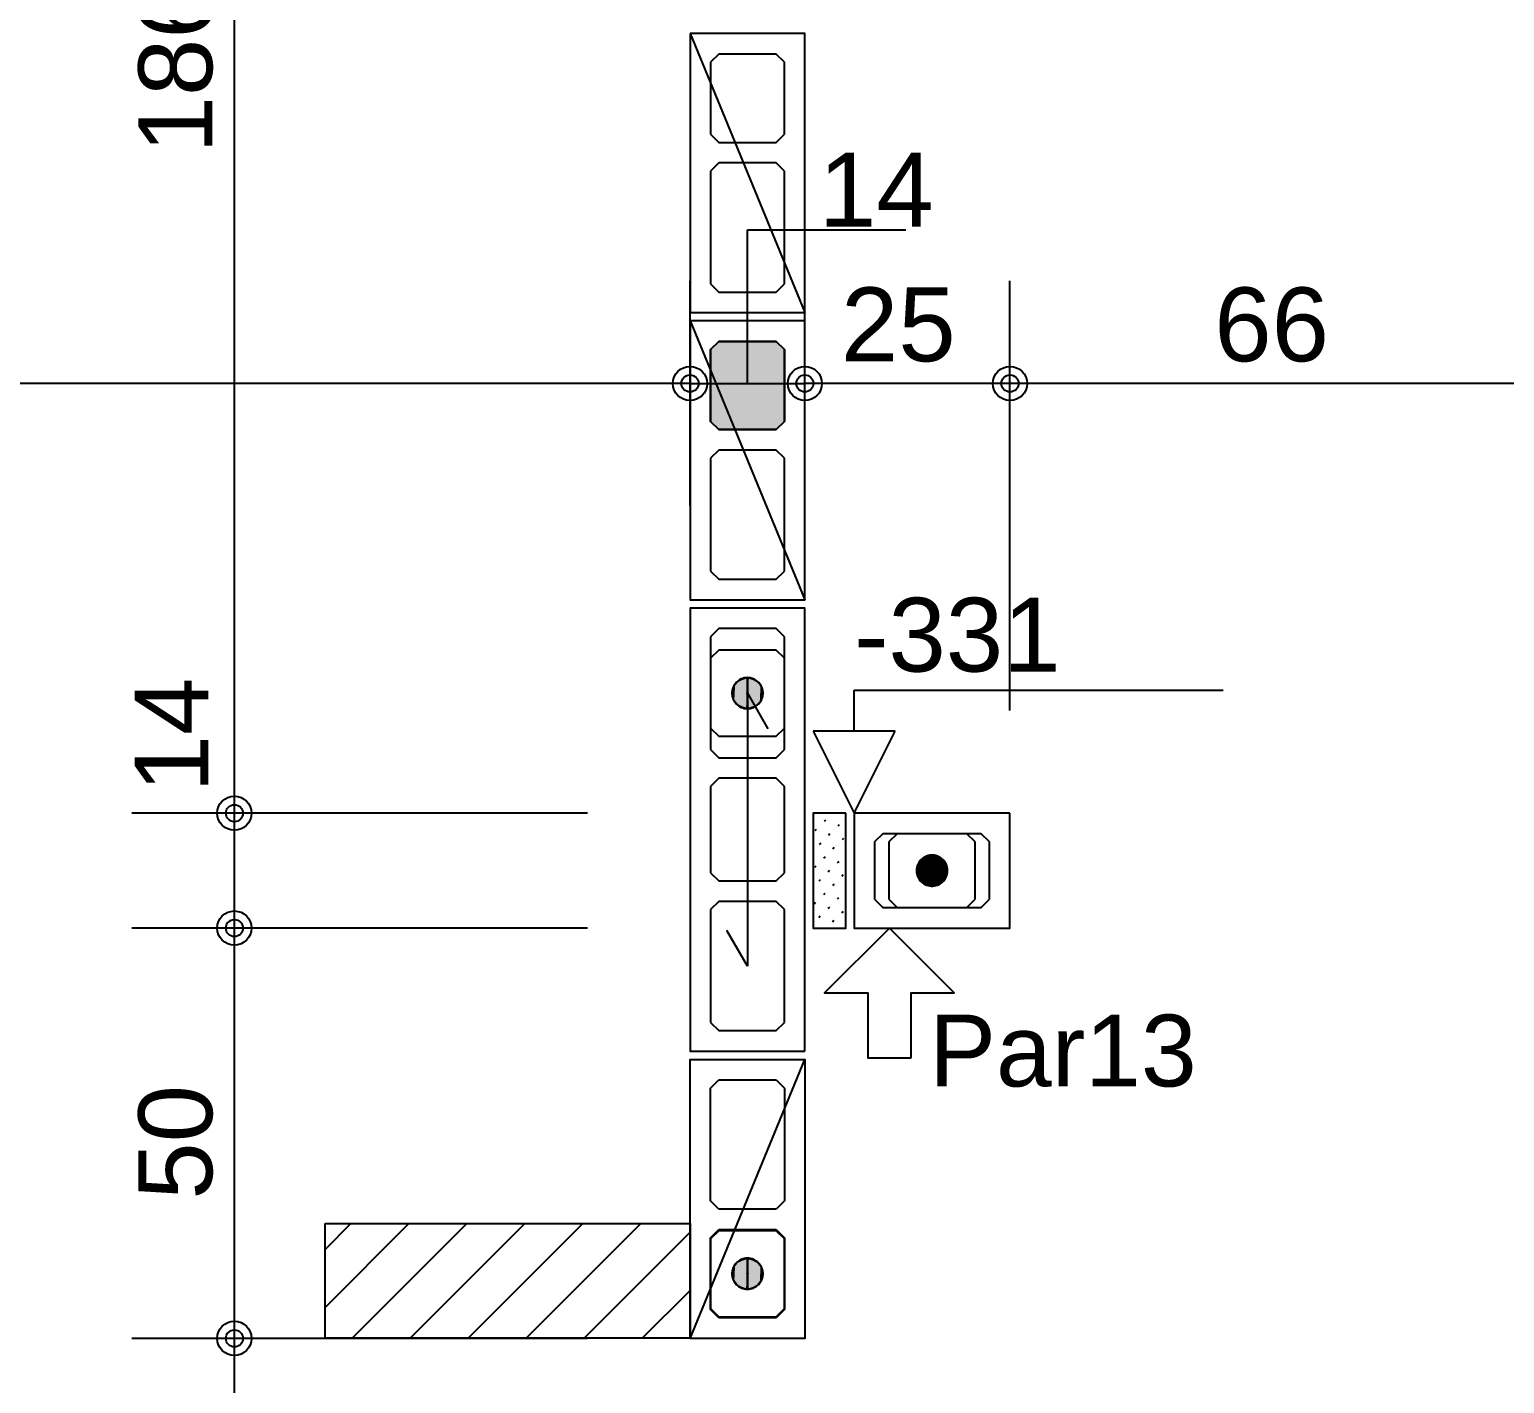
# Model space of a CAD drawing. Extents: x 0 to 119, y 0 to 84.
# Drawn here: x 22.528 to 26.123, y 44.73 to 48.03 of the extents above; entities that cross this region are included whole.
import ezdxf

# ---------------------------------------------------------------- set-up
doc = ezdxf.new("R2010")
doc.units = 0
doc.header["$MEASUREMENT"] = 0
doc.linetypes.add('ESTILO_TQS_0003', pattern=[1.5, 0.5, -0.4, 0.1, -0.5])
doc.linetypes.add('ESTILO_TQS_0005', pattern=[0.4, 0.3, -0.1])
for name, color, linetype in [('20', 1, 'CONTINUOUS'), ('27', 250, 'CONTINUOUS'), ('29', 9, 'CONTINUOUS'), ('3', 7, 'CONTINUOUS'), ('35', 255, 'CONTINUOUS'), ('9', 8, 'CONTINUOUS')]:
    doc.layers.add(name, color=color, linetype=linetype)
doc.styles.add('TQS_ARIAL', font='arial.ttf')

msp = doc.modelspace()

# ---------------------------------------------------------------- linework, layer by layer
at = {"layer": '20', "color": 1, "linetype": 'Continuous'}
for p, q in [((24.5378, 46.320049), (24.5378, 46.420049)), ((24.5378, 46.420049), (25.4378, 46.420049)), ((24.6378, 46.320049), (24.4378, 46.320049)), ((24.4378, 46.320049), (24.5378, 46.120049)), ((24.5378, 46.120049), (24.6378, 46.320049))]:
    msp.add_line(p, q, dxfattribs=at)
at = {"layer": '27', "color": 250, "linetype": 'ESTILO_TQS_0005'}
for points in [[(24.2078, 47.970001), (24.1878, 47.950001), (24.1878, 47.775001), (24.2078, 47.755001), (24.3478, 47.755001), (24.3678, 47.775001), (24.3678, 47.950001), (24.3478, 47.970001), (24.2078, 47.970001)], [(24.2078, 47.705001), (24.1878, 47.685001), (24.1878, 47.410001), (24.2078, 47.390001), (24.3478, 47.390001), (24.3678, 47.410001), (24.3678, 47.685001), (24.3478, 47.705001), (24.2078, 47.705001)], [(24.2078, 47.270001), (24.1878, 47.250001), (24.1878, 47.075001), (24.2078, 47.055001), (24.3478, 47.055001), (24.3678, 47.075001), (24.3678, 47.250001), (24.3478, 47.270001), (24.2078, 47.270001)], [(24.2078, 47.005001), (24.1878, 46.985001), (24.1878, 46.710001), (24.2078, 46.690001), (24.3478, 46.690001), (24.3678, 46.710001), (24.3678, 46.985001), (24.3478, 47.005001), (24.2078, 47.005001)], [(24.3478, 46.255001), (24.3678, 46.275001), (24.3678, 46.550001), (24.3478, 46.570001), (24.2078, 46.570001), (24.1878, 46.550001), (24.1878, 46.275001), (24.2078, 46.255001), (24.3478, 46.255001)], [(24.3478, 45.955001), (24.3678, 45.975001), (24.3678, 46.185001), (24.3478, 46.205001), (24.2078, 46.205001), (24.1878, 46.185001), (24.1878, 45.975001), (24.2078, 45.955001), (24.3478, 45.955001)], [(24.8678, 46.050049), (24.8478, 46.070049), (24.6078, 46.070049), (24.5878, 46.050049), (24.5878, 45.910049), (24.6078, 45.890049), (24.8478, 45.890049), (24.8678, 45.910049), (24.8678, 46.050049)], [(24.3478, 45.590001), (24.3678, 45.610001), (24.3678, 45.885001), (24.3478, 45.905001), (24.2078, 45.905001), (24.1878, 45.885001), (24.1878, 45.610001), (24.2078, 45.590001), (24.3478, 45.590001)], [(24.2078, 45.155), (24.1878, 45.175), (24.1878, 45.45), (24.2078, 45.47), (24.3478, 45.47), (24.3678, 45.45), (24.3678, 45.175), (24.3478, 45.155), (24.2078, 45.155)], [(24.2078, 44.89), (24.1878, 44.91), (24.1878, 45.085), (24.2078, 45.105), (24.3478, 45.105), (24.3678, 45.085), (24.3678, 44.91), (24.3478, 44.89), (24.2078, 44.89)]]:
    msp.add_lwpolyline(points, dxfattribs=at)
at = {"layer": '29', "color": 9, "linetype": 'Continuous'}
for p, q in [((23.248194, 44.915512), (23.452323, 45.11982)), ((23.248194, 45.056996), (23.310901, 45.119758)), ((23.314227, 44.84012), (23.593744, 45.119882)), ((23.455587, 44.84012), (23.735165, 45.119944)), ((23.596946, 44.84012), (23.876587, 45.120005)), ((23.738305, 44.84012), (24.018008, 45.120067)), ((23.879665, 44.84012), (24.1378, 45.098481)), ((24.021024, 44.84012), (24.1378, 44.956998))]:
    msp.add_line(p, q, dxfattribs=at)
msp.add_lwpolyline([(23.248194, 45.11973), (24.1378, 45.12012), (24.1378, 44.84012), (23.248194, 44.84012), (23.248194, 45.12012)], dxfattribs=at)
at = {"layer": '3', "color": 7, "linetype": 'Continuous'}
for p, q in [((24.1378, 48.020001), (24.4178, 47.340001)), ((24.1378, 47.320001), (24.4178, 46.640001)), ((24.2078, 46.517501), (24.1878, 46.497501)), ((24.1878, 46.497501), (24.1878, 46.327501)), ((24.3478, 46.517501), (24.2078, 46.517501)), ((24.3678, 46.497501), (24.3478, 46.517501)), ((24.3678, 46.327501), (24.3678, 46.497501)), ((24.2778, 46.412501), (24.2778, 45.747501)), ((24.2778, 46.412501), (24.3278, 46.325898)), ((24.1878, 46.327501), (24.2078, 46.307501)), ((24.3478, 46.307501), (24.3678, 46.327501)), ((24.2078, 46.307501), (24.3478, 46.307501)), ((24.441023, 46.120049), (24.441023, 46.120049)), ((24.468165, 46.102997), (24.46463, 46.099461)), ((24.485217, 46.120049), (24.485217, 46.120049)), ((24.513155, 46.103792), (24.513155, 46.103792)), ((24.5178, 46.108437), (24.5178, 46.108437)), ((24.445715, 46.080546), (24.442179, 46.077011)), ((24.47886, 46.069498), (24.475325, 46.065962)), ((24.501311, 46.091948), (24.497776, 46.088413)), ((24.512006, 46.058449), (24.50847, 46.054913)), ((24.5178, 46.064243), (24.5178, 46.064243)), ((24.6428, 46.070048), (24.6228, 46.050049)), ((24.8128, 46.070049), (24.6428, 46.070048)), ((24.8328, 46.050049), (24.8128, 46.070049)), ((24.45641, 46.047047), (24.452874, 46.043511)), ((24.489555, 46.035998), (24.48602, 46.032463)), ((24.495477, 46.04192), (24.495477, 46.04192)), ((24.6228, 46.050049), (24.6228, 45.910048)), ((24.8328, 45.910048), (24.8328, 46.050049)), ((24.444654, 45.991097), (24.441119, 45.987562)), ((24.467105, 46.013548), (24.463569, 46.010012)), ((24.50025, 46.002499), (24.496715, 45.998964)), ((24.5178, 46.020049), (24.5178, 46.020049)), ((24.455349, 45.957598), (24.451814, 45.954062)), ((24.4778, 45.980049), (24.474264, 45.976513)), ((24.511299, 45.969354), (24.507763, 45.965818)), ((24.5178, 45.975854), (24.5178, 45.975854)), ((24.460122, 45.918177), (24.460122, 45.918177)), ((24.466398, 45.924452), (24.462862, 45.920917)), ((24.488848, 45.946903), (24.485313, 45.943367)), ((24.499897, 45.913757), (24.496361, 45.910222)), ((24.5178, 45.93166), (24.5178, 45.93166)), ((24.443947, 45.902002), (24.440411, 45.898466)), ((24.477446, 45.891307), (24.473911, 45.887771)), ((24.510945, 45.880612), (24.50741, 45.877076)), ((24.5178, 45.887466), (24.5178, 45.887466)), ((24.6228, 45.910048), (24.6428, 45.890048)), ((24.6428, 45.890048), (24.8128, 45.890049)), ((24.8128, 45.890049), (24.8328, 45.910048)), ((24.442444, 45.856305), (24.442444, 45.856305)), ((24.454996, 45.868856), (24.45146, 45.86532)), ((24.488495, 45.858161), (24.484959, 45.854625)), ((24.5178, 45.843272), (24.5178, 45.843272)), ((24.2778, 45.747501), (24.2278, 45.834103)), ((24.1378, 44.84), (24.4178, 45.52)), ((24.2078, 45.1025), (24.1878, 45.0825)), ((24.3478, 45.1025), (24.2078, 45.1025)), ((24.3678, 45.0825), (24.3478, 45.1025)), ((24.1878, 45.0825), (24.1878, 44.9125)), ((24.3678, 44.9125), (24.3678, 45.0825)), ((24.1878, 44.9125), (24.2078, 44.8925)), ((24.3478, 44.8925), (24.3678, 44.9125)), ((24.2078, 44.8925), (24.3478, 44.8925))]:
    msp.add_line(p, q, dxfattribs=at)
for points in [[(24.1378, 48.020001), (24.1378, 47.340001), (24.4178, 47.340001), (24.4178, 48.020001), (24.1378, 48.020001)], [(24.1378, 47.320001), (24.1378, 46.640001), (24.4178, 46.640001), (24.4178, 47.320001), (24.1378, 47.320001)], [(24.4178, 45.540001), (24.4178, 46.620001), (24.1378, 46.620001), (24.1378, 45.540001), (24.4178, 45.540001)], [(24.2778, 46.413101), (24.27786, 46.413098), (24.277921, 46.413088), (24.277979, 46.413073), (24.278036, 46.413052), (24.278091, 46.413025), (24.278142, 46.412993), (24.278191, 46.412956), (24.278235, 46.412914), (24.278274, 46.412868), (24.278309, 46.412818), (24.278338, 46.412765), (24.278362, 46.412709), (24.278381, 46.412651), (24.278393, 46.412592), (24.278399, 46.412531), (24.278399, 46.41247), (24.278393, 46.41241), (24.278381, 46.41235), (24.278362, 46.412292), (24.278338, 46.412236), (24.278309, 46.412183), (24.278274, 46.412133), (24.278235, 46.412087), (24.278191, 46.412045), (24.278142, 46.412008), (24.278091, 46.411976), (24.278036, 46.411949), (24.277979, 46.411928), (24.277921, 46.411913), (24.27786, 46.411904), (24.2778, 46.411901), (24.2778, 46.450301), (24.273976, 46.450107), (24.270191, 46.449527), (24.266484, 46.448567), (24.262893, 46.447237), (24.259455, 46.445551), (24.256206, 46.443526), (24.253178, 46.441182), (24.250403, 46.438544), (24.247908, 46.435638), (24.245721, 46.432495), (24.243863, 46.429148), (24.242353, 46.425629), (24.241206, 46.421975), (24.240436, 46.418225), (24.240048, 46.414415), (24.240048, 46.410586), (24.240436, 46.406777), (24.241206, 46.403026), (24.242353, 46.399373), (24.243863, 46.395854), (24.245721, 46.392506), (24.247908, 46.389363), (24.250403, 46.386458), (24.253178, 46.38382), (24.256206, 46.381476), (24.259455, 46.37945), (24.262893, 46.377764), (24.266484, 46.376434), (24.270191, 46.375474), (24.273976, 46.374895), (24.2778, 46.374701), (24.2778, 46.413101)], [(24.2778, 46.411901), (24.277739, 46.411904), (24.277679, 46.411913), (24.27762, 46.411928), (24.277563, 46.411949), (24.277509, 46.411976), (24.277457, 46.412008), (24.277409, 46.412045), (24.277365, 46.412087), (24.277325, 46.412133), (24.277291, 46.412183), (24.277261, 46.412236), (24.277237, 46.412292), (24.277219, 46.41235), (24.277207, 46.41241), (24.277201, 46.41247), (24.277201, 46.412531), (24.277207, 46.412592), (24.277219, 46.412651), (24.277237, 46.412709), (24.277261, 46.412765), (24.277291, 46.412818), (24.277325, 46.412868), (24.277365, 46.412914), (24.277409, 46.412956), (24.277457, 46.412993), (24.277509, 46.413025), (24.277563, 46.413052), (24.27762, 46.413073), (24.277679, 46.413088), (24.277739, 46.413098), (24.2778, 46.413101), (24.2778, 46.374701), (24.281624, 46.374895), (24.285409, 46.375474), (24.289116, 46.376434), (24.292706, 46.377764), (24.296144, 46.37945), (24.299394, 46.381476), (24.302422, 46.38382), (24.305197, 46.386458), (24.307691, 46.389363), (24.309878, 46.392506), (24.311737, 46.395854), (24.313247, 46.399373), (24.314393, 46.403026), (24.315164, 46.406777), (24.315551, 46.410586), (24.315551, 46.414415), (24.315164, 46.418225), (24.314393, 46.421975), (24.313247, 46.425629), (24.311737, 46.429148), (24.309878, 46.432496), (24.307691, 46.435638), (24.305197, 46.438544), (24.302422, 46.441182), (24.299394, 46.443526), (24.296144, 46.445551), (24.292706, 46.447237), (24.289116, 46.448567), (24.285409, 46.449527), (24.281624, 46.450107), (24.2778, 46.450301), (24.2778, 46.411901)], [(24.5178, 46.120049), (24.4378, 46.120049), (24.4378, 45.840049), (24.5178, 45.840049), (24.5178, 46.120049)], [(24.9178, 46.120049), (24.5378, 46.120049), (24.5378, 45.840049), (24.9178, 45.840049), (24.9178, 46.120049)], [(24.7284, 45.980049), (24.728397, 45.979988), (24.728387, 45.979928), (24.728372, 45.979869), (24.728351, 45.979812), (24.728324, 45.979757), (24.728292, 45.979706), (24.728255, 45.979658), (24.728213, 45.979614), (24.728167, 45.979574), (24.728117, 45.979539), (24.728064, 45.97951), (24.728008, 45.979486), (24.72795, 45.979468), (24.727891, 45.979455), (24.72783, 45.979449), (24.727769, 45.979449), (24.727709, 45.979455), (24.727649, 45.979468), (24.727591, 45.979486), (24.727535, 45.97951), (24.727482, 45.979539), (24.727432, 45.979574), (24.727386, 45.979614), (24.727344, 45.979658), (24.727307, 45.979706), (24.727275, 45.979757), (24.727248, 45.979812), (24.727227, 45.979869), (24.727212, 45.979928), (24.727203, 45.979988), (24.7272, 45.980049), (24.7656, 45.980049), (24.765406, 45.983873), (24.764826, 45.987658), (24.763866, 45.991364), (24.762536, 45.994955), (24.76085, 45.998393), (24.758825, 46.001642), (24.756481, 46.00467), (24.753843, 46.007446), (24.750937, 46.00994), (24.747795, 46.012127), (24.744447, 46.013986), (24.740928, 46.015496), (24.737274, 46.016642), (24.733524, 46.017413), (24.729714, 46.0178), (24.725885, 46.0178), (24.722076, 46.017413), (24.718325, 46.016642), (24.714672, 46.015496), (24.711153, 46.013986), (24.707805, 46.012127), (24.704662, 46.00994), (24.701757, 46.007446), (24.699119, 46.00467), (24.696775, 46.001642), (24.694749, 45.998393), (24.693063, 45.994955), (24.691733, 45.991364), (24.690773, 45.987658), (24.690194, 45.983873), (24.69, 45.980048), (24.7284, 45.980049)], [(24.7272, 45.980049), (24.727203, 45.980109), (24.727212, 45.980169), (24.727227, 45.980228), (24.727248, 45.980285), (24.727275, 45.98034), (24.727307, 45.980391), (24.727344, 45.980439), (24.727386, 45.980483), (24.727432, 45.980523), (24.727482, 45.980558), (24.727535, 45.980587), (24.727591, 45.980611), (24.727649, 45.980629), (24.727709, 45.980642), (24.727769, 45.980648), (24.72783, 45.980648), (24.727891, 45.980642), (24.72795, 45.980629), (24.728008, 45.980611), (24.728064, 45.980587), (24.728117, 45.980558), (24.728167, 45.980523), (24.728213, 45.980483), (24.728255, 45.980439), (24.728292, 45.980391), (24.728324, 45.98034), (24.728351, 45.980285), (24.728372, 45.980228), (24.728387, 45.980169), (24.728397, 45.980109), (24.7284, 45.980049), (24.69, 45.980048), (24.690194, 45.976224), (24.690773, 45.972439), (24.691733, 45.968733), (24.693063, 45.965142), (24.694749, 45.961704), (24.696775, 45.958455), (24.699119, 45.955427), (24.701757, 45.952651), (24.704662, 45.950157), (24.707805, 45.94797), (24.711153, 45.946111), (24.714672, 45.944601), (24.718325, 45.943455), (24.722076, 45.942684), (24.725885, 45.942297), (24.729714, 45.942297), (24.733524, 45.942684), (24.737274, 45.943455), (24.740928, 45.944601), (24.744447, 45.946111), (24.747795, 45.94797), (24.750937, 45.950157), (24.753843, 45.952651), (24.756481, 45.955427), (24.758825, 45.958455), (24.76085, 45.961704), (24.762536, 45.965142), (24.763866, 45.968733), (24.764826, 45.972439), (24.765406, 45.976224), (24.7656, 45.980049), (24.7272, 45.980049)], [(24.676508, 45.524053), (24.676508, 45.682027), (24.781824, 45.682027), (24.623851, 45.840001), (24.465877, 45.682027), (24.571193, 45.682027), (24.571193, 45.524053), (24.676508, 45.524053)], [(24.1378, 44.84), (24.1378, 45.52), (24.4178, 45.52), (24.4178, 44.84), (24.1378, 44.84)], [(24.2778, 44.9981), (24.277861, 44.998097), (24.277921, 44.998088), (24.27798, 44.998072), (24.278037, 44.998051), (24.278091, 44.998025), (24.278143, 44.997992), (24.278191, 44.997955), (24.278235, 44.997913), (24.278274, 44.997867), (24.278309, 44.997817), (24.278339, 44.997764), (24.278363, 44.997708), (24.278381, 44.99765), (24.278393, 44.997591), (24.278399, 44.99753), (24.278399, 44.99747), (24.278393, 44.997409), (24.278381, 44.99735), (24.278363, 44.997292), (24.278339, 44.997236), (24.278309, 44.997183), (24.278274, 44.997133), (24.278235, 44.997087), (24.278191, 44.997045), (24.278143, 44.997008), (24.278091, 44.996975), (24.278037, 44.996949), (24.27798, 44.996928), (24.277921, 44.996912), (24.277861, 44.996903), (24.2778, 44.9969), (24.2778, 45.0353), (24.273976, 45.035106), (24.270191, 45.034526), (24.266484, 45.033566), (24.262893, 45.032237), (24.259456, 45.03055), (24.256206, 45.028525), (24.253178, 45.026181), (24.250403, 45.023543), (24.247909, 45.020638), (24.245721, 45.017495), (24.243863, 45.014147), (24.242353, 45.010628), (24.241207, 45.006975), (24.240436, 45.003224), (24.240049, 44.999415), (24.240049, 44.995585), (24.240436, 44.991776), (24.241207, 44.988025), (24.242353, 44.984372), (24.243863, 44.980853), (24.245721, 44.977505), (24.247909, 44.974362), (24.250403, 44.971457), (24.253178, 44.968819), (24.256206, 44.966475), (24.259456, 44.96445), (24.262893, 44.962763), (24.266484, 44.961434), (24.270191, 44.960474), (24.273976, 44.959894), (24.2778, 44.9597), (24.2778, 44.9981)], [(24.2778, 44.9969), (24.277739, 44.996903), (24.277679, 44.996912), (24.27762, 44.996928), (24.277563, 44.996949), (24.277509, 44.996975), (24.277457, 44.997008), (24.277409, 44.997045), (24.277365, 44.997087), (24.277326, 44.997133), (24.277291, 44.997183), (24.277261, 44.997236), (24.277237, 44.997292), (24.277219, 44.99735), (24.277207, 44.997409), (24.277201, 44.99747), (24.277201, 44.99753), (24.277207, 44.997591), (24.277219, 44.99765), (24.277237, 44.997708), (24.277261, 44.997764), (24.277291, 44.997817), (24.277326, 44.997867), (24.277365, 44.997913), (24.277409, 44.997955), (24.277457, 44.997992), (24.277509, 44.998025), (24.277563, 44.998051), (24.27762, 44.998072), (24.277679, 44.998088), (24.277739, 44.998097), (24.2778, 44.9981), (24.2778, 44.9597), (24.281624, 44.959894), (24.285409, 44.960474), (24.289116, 44.961434), (24.292707, 44.962763), (24.296144, 44.96445), (24.299394, 44.966475), (24.302422, 44.968819), (24.305197, 44.971457), (24.307691, 44.974362), (24.309879, 44.977505), (24.311737, 44.980853), (24.313247, 44.984372), (24.314393, 44.988025), (24.315164, 44.991776), (24.315551, 44.995585), (24.315551, 44.999415), (24.315164, 45.003224), (24.314393, 45.006975), (24.313247, 45.010628), (24.311737, 45.014147), (24.309879, 45.017495), (24.307691, 45.020638), (24.305197, 45.023543), (24.302422, 45.026181), (24.299394, 45.028525), (24.296144, 45.03055), (24.292707, 45.032237), (24.289116, 45.033566), (24.285409, 45.034526), (24.281624, 45.035106), (24.2778, 45.0353), (24.2778, 44.9969)]]:
    msp.add_lwpolyline(points, dxfattribs=at)
for centre in [(24.2778, 46.412501), (24.7278, 45.980049), (24.2778, 44.9975)]:
    msp.add_circle(centre, 0.0372, dxfattribs=at)
for points in [[(24.240048, 46.414415), (24.240048, 46.410586), (24.240436, 46.418225)], [(24.240048, 46.410586), (24.240436, 46.406777), (24.240436, 46.418225)], [(24.240436, 46.418225), (24.240436, 46.406777), (24.241206, 46.421975)], [(24.240436, 46.406777), (24.241206, 46.403026), (24.241206, 46.421975)], [(24.241206, 46.421975), (24.241206, 46.403026), (24.242353, 46.425629)], [(24.241206, 46.403026), (24.242353, 46.399373), (24.242353, 46.425629)], [(24.242353, 46.425629), (24.242353, 46.399373), (24.243863, 46.429148)], [(24.242353, 46.399373), (24.243863, 46.395854), (24.243863, 46.429148)], [(24.243863, 46.429148), (24.243863, 46.395854), (24.245721, 46.432495)], [(24.243863, 46.395854), (24.245721, 46.392506), (24.245721, 46.432495)], [(24.245721, 46.432495), (24.245721, 46.392506), (24.247908, 46.435638)], [(24.245721, 46.392506), (24.247908, 46.389363), (24.247908, 46.435638)], [(24.247908, 46.435638), (24.247908, 46.389363), (24.250403, 46.438544)], [(24.247908, 46.389363), (24.250403, 46.386458), (24.250403, 46.438544)], [(24.250403, 46.438544), (24.250403, 46.386458), (24.253178, 46.441182)], [(24.250403, 46.386458), (24.253178, 46.38382), (24.253178, 46.441182)], [(24.253178, 46.441182), (24.253178, 46.38382), (24.256206, 46.443526)], [(24.253178, 46.38382), (24.256206, 46.381476), (24.256206, 46.443526)], [(24.256206, 46.443526), (24.256206, 46.381476), (24.259455, 46.445551)], [(24.256206, 46.381476), (24.259455, 46.37945), (24.259455, 46.445551)], [(24.259455, 46.445551), (24.259455, 46.37945), (24.262893, 46.447237)], [(24.259455, 46.37945), (24.262893, 46.377764), (24.262893, 46.447237)], [(24.262893, 46.447237), (24.262893, 46.377764), (24.266484, 46.448567)], [(24.262893, 46.377764), (24.266484, 46.376434), (24.266484, 46.448567)], [(24.266484, 46.448567), (24.266484, 46.376434), (24.270191, 46.449527)], [(24.266484, 46.376434), (24.270191, 46.375474), (24.270191, 46.449527)], [(24.273976, 46.374895), (24.273976, 46.450107), (24.270191, 46.375474)], [(24.270191, 46.449527), (24.270191, 46.375474), (24.273976, 46.450107)], [(24.273976, 46.374895), (24.2778, 46.413101), (24.2778, 46.450301)], [(24.273976, 46.374895), (24.2778, 46.450301), (24.273976, 46.450107)], [(24.2778, 46.411901), (24.281624, 46.450107), (24.2778, 46.450301)], [(24.2778, 46.411901), (24.2778, 46.374701), (24.281624, 46.450107)], [(24.2778, 46.374701), (24.281624, 46.374895), (24.281624, 46.450107)], [(24.281624, 46.450107), (24.281624, 46.374895), (24.285409, 46.449527)], [(24.281624, 46.374895), (24.285409, 46.375474), (24.285409, 46.449527)], [(24.285409, 46.449527), (24.285409, 46.375474), (24.289116, 46.448567)], [(24.285409, 46.375474), (24.289116, 46.376434), (24.289116, 46.448567)], [(24.289116, 46.448567), (24.289116, 46.376434), (24.292706, 46.447237)], [(24.289116, 46.376434), (24.292706, 46.377764), (24.292706, 46.447237)], [(24.292706, 46.447237), (24.292706, 46.377764), (24.296144, 46.445551)], [(24.292706, 46.377764), (24.296144, 46.37945), (24.296144, 46.445551)], [(24.296144, 46.445551), (24.296144, 46.37945), (24.299394, 46.443526)], [(24.296144, 46.37945), (24.299394, 46.381476), (24.299394, 46.443526)], [(24.299394, 46.443526), (24.299394, 46.381476), (24.302422, 46.441182)], [(24.299394, 46.381476), (24.302422, 46.38382), (24.302422, 46.441182)], [(24.302422, 46.441182), (24.302422, 46.38382), (24.305197, 46.438544)], [(24.302422, 46.38382), (24.305197, 46.386458), (24.305197, 46.438544)], [(24.305197, 46.438544), (24.305197, 46.386458), (24.307691, 46.435638)], [(24.305197, 46.386458), (24.307691, 46.389363), (24.307691, 46.435638)], [(24.307691, 46.435638), (24.307691, 46.389363), (24.309878, 46.432496)], [(24.307691, 46.389363), (24.309878, 46.392506), (24.309878, 46.432496)], [(24.309878, 46.432496), (24.309878, 46.392506), (24.311737, 46.429148)], [(24.309878, 46.392506), (24.311737, 46.395854), (24.311737, 46.429148)], [(24.311737, 46.429148), (24.311737, 46.395854), (24.313247, 46.425629)], [(24.311737, 46.395854), (24.313247, 46.399373), (24.313247, 46.425629)], [(24.313247, 46.425629), (24.313247, 46.399373), (24.314393, 46.421975)], [(24.313247, 46.399373), (24.314393, 46.403026), (24.314393, 46.421975)], [(24.314393, 46.421975), (24.314393, 46.403026), (24.315164, 46.418225)], [(24.314393, 46.403026), (24.315164, 46.406777), (24.315164, 46.418225)], [(24.315164, 46.418225), (24.315164, 46.406777), (24.315551, 46.414415)], [(24.273976, 46.374895), (24.2778, 46.374701), (24.2778, 46.413101)], [(24.277365, 46.412087), (24.2778, 46.411901), (24.277325, 46.412133)], [(24.2778, 46.411901), (24.2778, 46.411901), (24.277325, 46.412133)], [(24.277325, 46.412133), (24.2778, 46.411901), (24.277325, 46.412133)], [(24.2778, 46.411901), (24.2778, 46.411901), (24.277325, 46.412133)], [(24.277325, 46.412133), (24.2778, 46.411901), (24.277325, 46.412133)], [(24.2778, 46.411901), (24.2778, 46.411901), (24.277325, 46.412133)], [(24.277409, 46.412045), (24.2778, 46.411901), (24.277365, 46.412087)], [(24.2778, 46.411901), (24.2778, 46.411901), (24.277365, 46.412087)], [(24.277365, 46.412087), (24.2778, 46.411901), (24.277365, 46.412087)], [(24.2778, 46.411901), (24.2778, 46.411901), (24.277365, 46.412087)], [(24.277457, 46.412008), (24.2778, 46.411901), (24.277409, 46.412045)], [(24.2778, 46.411901), (24.2778, 46.411901), (24.277409, 46.412045)], [(24.277509, 46.411976), (24.2778, 46.411901), (24.277457, 46.412008)], [(24.2778, 46.411901), (24.2778, 46.411901), (24.277457, 46.412008)], [(24.27762, 46.411928), (24.2778, 46.411901), (24.277509, 46.411976)], [(24.2778, 46.411901), (24.2778, 46.411901), (24.277509, 46.411976)], [(24.2778, 46.411901), (24.2778, 46.411901), (24.27762, 46.411928)], [(24.2778, 46.411901), (24.2778, 46.411901), (24.27762, 46.411928)], [(24.2778, 46.413101), (24.278274, 46.412868), (24.2778, 46.413101)], [(24.278274, 46.412868), (24.278274, 46.412868), (24.2778, 46.413101)], [(24.2778, 46.413101), (24.278274, 46.412868), (24.2778, 46.413101)], [(24.278274, 46.412868), (24.278274, 46.412868), (24.2778, 46.413101)], [(24.2778, 46.413101), (24.278274, 46.412868), (24.2778, 46.413101)], [(24.278274, 46.412868), (24.278235, 46.412914), (24.2778, 46.413101)], [(24.2778, 46.413101), (24.278235, 46.412914), (24.2778, 46.413101)], [(24.278235, 46.412914), (24.278235, 46.412914), (24.2778, 46.413101)], [(24.2778, 46.413101), (24.278235, 46.412914), (24.2778, 46.413101)], [(24.278235, 46.412914), (24.278191, 46.412956), (24.2778, 46.413101)], [(24.2778, 46.413101), (24.278191, 46.412956), (24.2778, 46.413101)], [(24.278191, 46.412956), (24.278142, 46.412993), (24.2778, 46.413101)], [(24.2778, 46.413101), (24.278142, 46.412993), (24.2778, 46.413101)], [(24.278142, 46.412993), (24.278091, 46.413025), (24.2778, 46.413101)], [(24.2778, 46.413101), (24.278091, 46.413025), (24.2778, 46.413101)], [(24.278091, 46.413025), (24.277979, 46.413073), (24.2778, 46.413101)], [(24.2778, 46.413101), (24.277979, 46.413073), (24.2778, 46.413101)], [(24.277979, 46.413073), (24.2778, 46.413101), (24.2778, 46.413101)], [(24.2778, 46.413101), (24.2778, 46.413101), (24.2778, 46.413101)], [(24.2778, 46.413101), (24.2778, 46.413101), (24.2778, 46.413101)], [(24.2778, 46.413101), (24.2778, 46.413101), (24.2778, 46.413101)], [(24.2778, 46.413101), (24.2778, 46.413101), (24.2778, 46.413101)], [(24.2778, 46.413101), (24.2778, 46.413101), (24.2778, 46.413101)], [(24.2778, 46.413101), (24.2778, 46.413101), (24.2778, 46.413101)], [(24.2778, 46.413101), (24.2778, 46.413101), (24.2778, 46.413101)], [(24.2778, 46.413101), (24.2778, 46.413101), (24.2778, 46.413101)], [(24.2778, 46.413101), (24.2778, 46.413101), (24.2778, 46.413101)], [(24.2778, 46.413101), (24.2778, 46.413101), (24.2778, 46.413101)], [(24.2778, 46.413101), (24.2778, 46.413101), (24.2778, 46.413101)], [(24.2778, 46.413101), (24.2778, 46.413101), (24.2778, 46.413101)], [(24.2778, 46.411901), (24.2778, 46.411901), (24.2778, 46.411901)], [(24.2778, 46.411901), (24.2778, 46.411901), (24.2778, 46.411901)], [(24.2778, 46.411901), (24.2778, 46.411901), (24.2778, 46.411901)], [(24.2778, 46.411901), (24.2778, 46.411901), (24.2778, 46.411901)], [(24.2778, 46.411901), (24.2778, 46.411901), (24.2778, 46.411901)], [(24.2778, 46.411901), (24.2778, 46.411901), (24.2778, 46.411901)], [(24.2778, 46.411901), (24.2778, 46.411901), (24.2778, 46.411901)], [(24.2778, 46.411901), (24.2778, 46.411901), (24.2778, 46.411901)], [(24.2778, 46.411901), (24.2778, 46.411901), (24.2778, 46.411901)], [(24.2778, 46.411901), (24.2778, 46.411901), (24.2778, 46.411901)], [(24.2778, 46.411901), (24.2778, 46.411901), (24.2778, 46.411901)], [(24.2778, 46.411901), (24.2778, 46.411901), (24.2778, 46.411901)], [(24.315164, 46.406777), (24.315551, 46.410586), (24.315551, 46.414415)], [(24.7284, 45.980049), (24.690773, 45.987658), (24.690194, 45.983873)], [(24.7284, 45.980049), (24.691733, 45.991364), (24.690773, 45.987658)], [(24.7284, 45.980049), (24.693063, 45.994955), (24.691733, 45.991364)], [(24.7284, 45.980049), (24.694749, 45.998393), (24.693063, 45.994955)], [(24.7284, 45.980049), (24.696775, 46.001642), (24.694749, 45.998393)], [(24.7284, 45.980049), (24.699119, 46.00467), (24.696775, 46.001642)], [(24.7284, 45.980049), (24.701757, 46.007446), (24.699119, 46.00467)], [(24.7284, 45.980049), (24.704662, 46.00994), (24.701757, 46.007446)], [(24.7284, 45.980049), (24.707805, 46.012127), (24.704662, 46.00994)], [(24.7284, 45.980049), (24.711153, 46.013986), (24.707805, 46.012127)], [(24.7284, 45.980049), (24.714672, 46.015496), (24.711153, 46.013986)], [(24.7284, 45.980049), (24.718325, 46.016642), (24.714672, 46.015496)], [(24.7284, 45.980049), (24.722076, 46.017413), (24.718325, 46.016642)], [(24.7284, 45.980049), (24.725885, 46.0178), (24.722076, 46.017413)], [(24.7284, 45.980049), (24.729714, 46.0178), (24.725885, 46.0178)], [(24.7656, 45.980049), (24.729714, 46.0178), (24.7284, 45.980049)], [(24.7656, 45.980049), (24.733524, 46.017413), (24.729714, 46.0178)], [(24.7656, 45.980049), (24.737274, 46.016642), (24.733524, 46.017413)], [(24.7656, 45.980049), (24.740928, 46.015496), (24.737274, 46.016642)], [(24.7656, 45.980049), (24.744447, 46.013986), (24.740928, 46.015496)], [(24.7656, 45.980049), (24.747795, 46.012127), (24.744447, 46.013986)], [(24.7656, 45.980049), (24.750937, 46.00994), (24.747795, 46.012127)], [(24.7656, 45.980049), (24.753843, 46.007446), (24.750937, 46.00994)], [(24.7656, 45.980049), (24.756481, 46.00467), (24.753843, 46.007446)], [(24.7656, 45.980049), (24.758825, 46.001642), (24.756481, 46.00467)], [(24.7656, 45.980049), (24.76085, 45.998393), (24.758825, 46.001642)], [(24.7656, 45.980049), (24.762536, 45.994955), (24.76085, 45.998393)], [(24.7656, 45.980049), (24.763866, 45.991364), (24.762536, 45.994955)], [(24.7656, 45.980049), (24.764826, 45.987658), (24.763866, 45.991364)], [(24.7656, 45.980049), (24.765406, 45.983873), (24.764826, 45.987658)], [(24.7284, 45.980049), (24.690194, 45.983873), (24.69, 45.980048)], [(24.7272, 45.980049), (24.69, 45.980048), (24.690194, 45.976224)], [(24.7272, 45.980049), (24.690194, 45.976224), (24.690773, 45.972439)], [(24.7272, 45.980049), (24.690773, 45.972439), (24.691733, 45.968733)], [(24.7272, 45.980049), (24.691733, 45.968733), (24.693063, 45.965142)], [(24.7272, 45.980049), (24.693063, 45.965142), (24.694749, 45.961704)], [(24.7272, 45.980049), (24.694749, 45.961704), (24.696775, 45.958455)], [(24.7272, 45.980049), (24.696775, 45.958455), (24.699119, 45.955427)], [(24.7272, 45.980049), (24.699119, 45.955427), (24.701757, 45.952651)], [(24.7272, 45.980049), (24.701757, 45.952651), (24.704662, 45.950157)], [(24.7272, 45.980049), (24.704662, 45.950157), (24.707805, 45.94797)], [(24.7272, 45.980049), (24.707805, 45.94797), (24.711153, 45.946111)], [(24.7272, 45.980049), (24.711153, 45.946111), (24.714672, 45.944601)], [(24.7272, 45.980049), (24.714672, 45.944601), (24.718325, 45.943455)], [(24.7272, 45.980049), (24.718325, 45.943455), (24.722076, 45.942684)], [(24.7272, 45.980049), (24.722076, 45.942684), (24.725885, 45.942297)], [(24.7272, 45.980049), (24.725885, 45.942297), (24.729714, 45.942297)], [(24.727432, 45.980523), (24.727227, 45.980228), (24.7272, 45.980049)], [(24.727432, 45.980523), (24.7272, 45.980049), (24.7272, 45.980049)], [(24.727432, 45.980523), (24.7272, 45.980049), (24.7272, 45.980049)], [(24.727432, 45.980523), (24.7272, 45.980049), (24.7272, 45.980049)], [(24.727432, 45.980523), (24.7272, 45.980049), (24.7272, 45.980049)], [(24.727432, 45.980523), (24.7272, 45.980049), (24.7272, 45.980049)], [(24.727432, 45.980523), (24.7272, 45.980049), (24.7272, 45.980049)], [(24.727432, 45.980523), (24.7272, 45.980049), (24.7272, 45.980049)], [(24.727432, 45.980523), (24.7272, 45.980049), (24.7272, 45.980049)], [(24.727432, 45.980523), (24.7272, 45.980049), (24.7272, 45.980049)], [(24.727432, 45.980523), (24.7272, 45.980049), (24.7272, 45.980049)], [(24.727432, 45.980523), (24.7272, 45.980049), (24.7272, 45.980049)], [(24.727432, 45.980523), (24.7272, 45.980049), (24.7272, 45.980049)], [(24.727432, 45.980523), (24.7272, 45.980049), (24.7272, 45.980049)], [(24.727432, 45.980523), (24.7272, 45.980049), (24.7272, 45.980049)], [(24.727432, 45.980523), (24.7272, 45.980049), (24.7272, 45.980049)], [(24.727432, 45.980523), (24.7272, 45.980049), (24.7272, 45.980049)], [(24.727432, 45.980523), (24.7272, 45.980049), (24.7272, 45.980049)], [(24.727432, 45.980523), (24.7272, 45.980049), (24.7272, 45.980049)], [(24.727432, 45.980523), (24.7272, 45.980049), (24.7272, 45.980049)], [(24.727432, 45.980523), (24.7272, 45.980049), (24.7272, 45.980049)], [(24.727432, 45.980523), (24.7272, 45.980049), (24.7272, 45.980049)], [(24.727432, 45.980523), (24.7272, 45.980049), (24.7272, 45.980049)], [(24.7272, 45.980049), (24.729714, 45.942297), (24.7656, 45.980049)], [(24.727432, 45.980523), (24.727275, 45.98034), (24.727227, 45.980228)], [(24.727432, 45.980523), (24.727307, 45.980391), (24.727275, 45.98034)], [(24.727432, 45.980523), (24.727344, 45.980439), (24.727307, 45.980391)], [(24.727432, 45.980523), (24.727386, 45.980483), (24.727344, 45.980439)], [(24.727432, 45.980523), (24.727432, 45.980523), (24.727386, 45.980483)], [(24.727432, 45.980523), (24.727386, 45.980483), (24.727386, 45.980483)], [(24.727432, 45.980523), (24.727432, 45.980523), (24.727432, 45.980523)], [(24.7284, 45.980049), (24.728167, 45.979574), (24.728167, 45.979574)], [(24.7284, 45.980049), (24.728167, 45.979574), (24.728167, 45.979574)], [(24.7284, 45.980049), (24.728167, 45.979574), (24.728213, 45.979614)], [(24.7284, 45.980049), (24.728213, 45.979614), (24.728213, 45.979614)], [(24.7284, 45.980049), (24.728213, 45.979614), (24.728255, 45.979658)], [(24.7284, 45.980049), (24.728255, 45.979658), (24.728292, 45.979706)], [(24.7284, 45.980049), (24.728292, 45.979706), (24.728324, 45.979757)], [(24.7284, 45.980049), (24.728324, 45.979757), (24.728372, 45.979869)], [(24.7284, 45.980049), (24.728372, 45.979869), (24.7284, 45.980049)], [(24.7284, 45.980049), (24.7284, 45.980049), (24.7284, 45.980049)], [(24.7284, 45.980049), (24.7284, 45.980049), (24.7284, 45.980049)], [(24.7284, 45.980049), (24.7284, 45.980049), (24.7284, 45.980049)], [(24.7284, 45.980049), (24.7284, 45.980049), (24.7284, 45.980049)], [(24.7284, 45.980049), (24.7284, 45.980049), (24.7284, 45.980049)], [(24.7284, 45.980049), (24.7284, 45.980049), (24.7284, 45.980049)], [(24.7284, 45.980049), (24.7284, 45.980049), (24.7284, 45.980049)], [(24.7284, 45.980049), (24.7284, 45.980049), (24.7284, 45.980049)], [(24.7284, 45.980049), (24.7284, 45.980049), (24.7284, 45.980049)], [(24.7284, 45.980049), (24.7284, 45.980049), (24.7284, 45.980049)], [(24.7284, 45.980049), (24.7284, 45.980049), (24.7284, 45.980049)], [(24.7284, 45.980049), (24.7284, 45.980049), (24.7284, 45.980049)], [(24.7284, 45.980049), (24.7284, 45.980049), (24.7284, 45.980049)], [(24.7284, 45.980049), (24.7284, 45.980049), (24.7284, 45.980049)], [(24.7284, 45.980049), (24.7284, 45.980049), (24.7284, 45.980049)], [(24.7284, 45.980049), (24.7284, 45.980049), (24.7284, 45.980049)], [(24.7284, 45.980049), (24.7284, 45.980049), (24.7284, 45.980049)], [(24.7284, 45.980049), (24.7284, 45.980049), (24.7284, 45.980049)], [(24.7284, 45.980049), (24.7284, 45.980049), (24.7284, 45.980049)], [(24.7284, 45.980049), (24.7284, 45.980049), (24.7284, 45.980049)], [(24.7284, 45.980049), (24.7284, 45.980049), (24.7284, 45.980049)], [(24.7656, 45.980049), (24.729714, 45.942297), (24.733524, 45.942684)], [(24.7656, 45.980049), (24.733524, 45.942684), (24.737274, 45.943455)], [(24.7656, 45.980049), (24.737274, 45.943455), (24.740928, 45.944601)], [(24.7656, 45.980049), (24.740928, 45.944601), (24.744447, 45.946111)], [(24.7656, 45.980049), (24.744447, 45.946111), (24.747795, 45.94797)], [(24.7656, 45.980049), (24.747795, 45.94797), (24.750937, 45.950157)], [(24.7656, 45.980049), (24.750937, 45.950157), (24.753843, 45.952651)], [(24.7656, 45.980049), (24.753843, 45.952651), (24.756481, 45.955427)], [(24.7656, 45.980049), (24.756481, 45.955427), (24.758825, 45.958455)], [(24.7656, 45.980049), (24.758825, 45.958455), (24.76085, 45.961704)], [(24.7656, 45.980049), (24.76085, 45.961704), (24.762536, 45.965142)], [(24.7656, 45.980049), (24.762536, 45.965142), (24.763866, 45.968733)], [(24.7656, 45.980049), (24.763866, 45.968733), (24.764826, 45.972439)], [(24.7656, 45.980049), (24.764826, 45.972439), (24.765406, 45.976224)], [(24.242353, 45.010628), (24.242353, 44.984372), (24.243863, 45.014147)], [(24.242353, 44.984372), (24.243863, 44.980853), (24.243863, 45.014147)], [(24.243863, 45.014147), (24.243863, 44.980853), (24.245721, 45.017495)], [(24.243863, 44.980853), (24.245721, 44.977505), (24.245721, 45.017495)], [(24.245721, 45.017495), (24.245721, 44.977505), (24.247909, 45.020638)], [(24.245721, 44.977505), (24.247909, 44.974362), (24.247909, 45.020638)], [(24.247909, 45.020638), (24.247909, 44.974362), (24.250403, 45.023543)], [(24.247909, 44.974362), (24.250403, 44.971457), (24.250403, 45.023543)], [(24.250403, 45.023543), (24.250403, 44.971457), (24.253178, 45.026181)], [(24.250403, 44.971457), (24.253178, 44.968819), (24.253178, 45.026181)], [(24.253178, 45.026181), (24.253178, 44.968819), (24.256206, 45.028525)], [(24.253178, 44.968819), (24.256206, 44.966475), (24.256206, 45.028525)], [(24.256206, 45.028525), (24.256206, 44.966475), (24.259456, 45.03055)], [(24.256206, 44.966475), (24.259456, 44.96445), (24.259456, 45.03055)], [(24.259456, 45.03055), (24.259456, 44.96445), (24.262893, 45.032237)], [(24.259456, 44.96445), (24.262893, 44.962763), (24.262893, 45.032237)], [(24.262893, 45.032237), (24.262893, 44.962763), (24.266484, 45.033566)], [(24.262893, 44.962763), (24.266484, 44.961434), (24.266484, 45.033566)], [(24.266484, 45.033566), (24.266484, 44.961434), (24.270191, 45.034526)], [(24.266484, 44.961434), (24.270191, 44.960474), (24.270191, 45.034526)], [(24.273976, 44.959894), (24.273976, 45.035106), (24.270191, 44.960474)], [(24.270191, 45.034526), (24.270191, 44.960474), (24.273976, 45.035106)], [(24.273976, 44.959894), (24.2778, 44.9981), (24.2778, 45.0353)], [(24.273976, 44.959894), (24.2778, 45.0353), (24.273976, 45.035106)], [(24.2778, 44.9969), (24.281624, 45.035106), (24.2778, 45.0353)], [(24.2778, 44.9969), (24.2778, 44.9597), (24.281624, 45.035106)], [(24.2778, 44.9597), (24.281624, 44.959894), (24.281624, 45.035106)], [(24.281624, 45.035106), (24.281624, 44.959894), (24.285409, 45.034526)], [(24.281624, 44.959894), (24.285409, 44.960474), (24.285409, 45.034526)], [(24.285409, 45.034526), (24.285409, 44.960474), (24.289116, 45.033566)], [(24.285409, 44.960474), (24.289116, 44.961434), (24.289116, 45.033566)], [(24.289116, 45.033566), (24.289116, 44.961434), (24.292707, 45.032237)], [(24.289116, 44.961434), (24.292707, 44.962763), (24.292707, 45.032237)], [(24.292707, 45.032237), (24.292707, 44.962763), (24.296144, 45.03055)], [(24.292707, 44.962763), (24.296144, 44.96445), (24.296144, 45.03055)], [(24.296144, 45.03055), (24.296144, 44.96445), (24.299394, 45.028525)], [(24.296144, 44.96445), (24.299394, 44.966475), (24.299394, 45.028525)], [(24.299394, 45.028525), (24.299394, 44.966475), (24.302422, 45.026181)], [(24.299394, 44.966475), (24.302422, 44.968819), (24.302422, 45.026181)], [(24.302422, 45.026181), (24.302422, 44.968819), (24.305197, 45.023543)], [(24.302422, 44.968819), (24.305197, 44.971457), (24.305197, 45.023543)], [(24.305197, 45.023543), (24.305197, 44.971457), (24.307691, 45.020638)], [(24.305197, 44.971457), (24.307691, 44.974362), (24.307691, 45.020638)], [(24.307691, 45.020638), (24.307691, 44.974362), (24.309879, 45.017495)], [(24.307691, 44.974362), (24.309879, 44.977505), (24.309879, 45.017495)], [(24.309879, 45.017495), (24.309879, 44.977505), (24.311737, 45.014147)], [(24.309879, 44.977505), (24.311737, 44.980853), (24.311737, 45.014147)], [(24.311737, 45.014147), (24.311737, 44.980853), (24.313247, 45.010628)], [(24.240049, 44.999415), (24.240049, 44.995585), (24.240436, 45.003224)], [(24.240049, 44.995585), (24.240436, 44.991776), (24.240436, 45.003224)], [(24.240436, 45.003224), (24.240436, 44.991776), (24.241207, 45.006975)], [(24.240436, 44.991776), (24.241207, 44.988025), (24.241207, 45.006975)], [(24.241207, 45.006975), (24.241207, 44.988025), (24.242353, 45.010628)], [(24.241207, 44.988025), (24.242353, 44.984372), (24.242353, 45.010628)], [(24.273976, 44.959894), (24.2778, 44.9597), (24.2778, 44.9981)], [(24.277365, 44.997087), (24.2778, 44.9969), (24.277326, 44.997133)], [(24.2778, 44.9969), (24.2778, 44.9969), (24.277326, 44.997133)], [(24.277326, 44.997133), (24.2778, 44.9969), (24.277326, 44.997133)], [(24.2778, 44.9969), (24.2778, 44.9969), (24.277326, 44.997133)], [(24.277326, 44.997133), (24.2778, 44.9969), (24.277326, 44.997133)], [(24.2778, 44.9969), (24.2778, 44.9969), (24.277326, 44.997133)], [(24.277409, 44.997045), (24.2778, 44.9969), (24.277365, 44.997087)], [(24.2778, 44.9969), (24.2778, 44.9969), (24.277365, 44.997087)], [(24.277365, 44.997087), (24.2778, 44.9969), (24.277365, 44.997087)], [(24.2778, 44.9969), (24.2778, 44.9969), (24.277365, 44.997087)], [(24.277457, 44.997008), (24.2778, 44.9969), (24.277409, 44.997045)], [(24.2778, 44.9969), (24.2778, 44.9969), (24.277409, 44.997045)], [(24.277509, 44.996975), (24.2778, 44.9969), (24.277457, 44.997008)], [(24.2778, 44.9969), (24.2778, 44.9969), (24.277457, 44.997008)], [(24.27762, 44.996928), (24.2778, 44.9969), (24.277509, 44.996975)], [(24.2778, 44.9969), (24.2778, 44.9969), (24.277509, 44.996975)], [(24.2778, 44.9969), (24.2778, 44.9969), (24.27762, 44.996928)], [(24.2778, 44.9969), (24.2778, 44.9969), (24.27762, 44.996928)], [(24.2778, 44.9981), (24.278274, 44.997867), (24.2778, 44.9981)], [(24.278274, 44.997867), (24.278274, 44.997867), (24.2778, 44.9981)], [(24.2778, 44.9981), (24.278274, 44.997867), (24.2778, 44.9981)], [(24.278274, 44.997867), (24.278274, 44.997867), (24.2778, 44.9981)], [(24.2778, 44.9981), (24.278274, 44.997867), (24.2778, 44.9981)], [(24.278274, 44.997867), (24.278235, 44.997913), (24.2778, 44.9981)], [(24.2778, 44.9981), (24.278235, 44.997913), (24.2778, 44.9981)], [(24.278235, 44.997913), (24.278235, 44.997913), (24.2778, 44.9981)], [(24.2778, 44.9981), (24.278235, 44.997913), (24.2778, 44.9981)], [(24.278235, 44.997913), (24.278191, 44.997955), (24.2778, 44.9981)], [(24.2778, 44.9981), (24.278191, 44.997955), (24.2778, 44.9981)], [(24.278191, 44.997955), (24.278143, 44.997992), (24.2778, 44.9981)], [(24.2778, 44.9981), (24.278143, 44.997992), (24.2778, 44.9981)], [(24.278143, 44.997992), (24.278091, 44.998025), (24.2778, 44.9981)], [(24.2778, 44.9981), (24.278091, 44.998025), (24.2778, 44.9981)], [(24.278091, 44.998025), (24.27798, 44.998072), (24.2778, 44.9981)], [(24.2778, 44.9981), (24.27798, 44.998072), (24.2778, 44.9981)], [(24.27798, 44.998072), (24.2778, 44.9981), (24.2778, 44.9981)], [(24.2778, 44.9981), (24.2778, 44.9981), (24.2778, 44.9981)], [(24.2778, 44.9981), (24.2778, 44.9981), (24.2778, 44.9981)], [(24.2778, 44.9981), (24.2778, 44.9981), (24.2778, 44.9981)], [(24.2778, 44.9981), (24.2778, 44.9981), (24.2778, 44.9981)], [(24.2778, 44.9981), (24.2778, 44.9981), (24.2778, 44.9981)], [(24.2778, 44.9981), (24.2778, 44.9981), (24.2778, 44.9981)], [(24.2778, 44.9981), (24.2778, 44.9981), (24.2778, 44.9981)], [(24.2778, 44.9981), (24.2778, 44.9981), (24.2778, 44.9981)], [(24.2778, 44.9981), (24.2778, 44.9981), (24.2778, 44.9981)], [(24.2778, 44.9981), (24.2778, 44.9981), (24.2778, 44.9981)], [(24.2778, 44.9981), (24.2778, 44.9981), (24.2778, 44.9981)], [(24.2778, 44.9981), (24.2778, 44.9981), (24.2778, 44.9981)], [(24.2778, 44.9969), (24.2778, 44.9969), (24.2778, 44.9969)], [(24.2778, 44.9969), (24.2778, 44.9969), (24.2778, 44.9969)], [(24.2778, 44.9969), (24.2778, 44.9969), (24.2778, 44.9969)], [(24.2778, 44.9969), (24.2778, 44.9969), (24.2778, 44.9969)], [(24.2778, 44.9969), (24.2778, 44.9969), (24.2778, 44.9969)], [(24.2778, 44.9969), (24.2778, 44.9969), (24.2778, 44.9969)], [(24.2778, 44.9969), (24.2778, 44.9969), (24.2778, 44.9969)], [(24.2778, 44.9969), (24.2778, 44.9969), (24.2778, 44.9969)], [(24.2778, 44.9969), (24.2778, 44.9969), (24.2778, 44.9969)], [(24.2778, 44.9969), (24.2778, 44.9969), (24.2778, 44.9969)], [(24.2778, 44.9969), (24.2778, 44.9969), (24.2778, 44.9969)], [(24.2778, 44.9969), (24.2778, 44.9969), (24.2778, 44.9969)], [(24.311737, 44.980853), (24.313247, 44.984372), (24.313247, 45.010628)], [(24.313247, 45.010628), (24.313247, 44.984372), (24.314393, 45.006975)], [(24.313247, 44.984372), (24.314393, 44.988025), (24.314393, 45.006975)], [(24.314393, 45.006975), (24.314393, 44.988025), (24.315164, 45.003224)], [(24.314393, 44.988025), (24.315164, 44.991776), (24.315164, 45.003224)], [(24.315164, 45.003224), (24.315164, 44.991776), (24.315551, 44.999415)], [(24.315164, 44.991776), (24.315551, 44.995585), (24.315551, 44.999415)]]:
    msp.add_solid(points, dxfattribs=at)
at = {"layer": '35', "color": 255, "linetype": 'Continuous'}
for p, q in [((23.027195, 46.120001), (23.027195, 49.84)), ((24.2778, 47.167311), (24.2778, 47.541988)), ((24.2778, 47.541988), (24.663916, 47.541988)), ((24.1378, 46.870001), (24.1378, 47.417311)), ((24.1378, 46.890001), (24.1378, 47.417311)), ((24.4178, 47.107446), (24.4178, 47.417311)), ((24.4178, 46.890001), (24.4178, 47.417311)), ((24.9178, 46.370049), (24.9178, 47.417311)), ((24.9178, 46.370049), (24.9178, 47.417311)), ((24.1378, 47.167311), (16.8178, 47.167311)), ((24.1378, 47.167311), (24.4178, 47.167311)), ((24.9178, 47.167311), (24.4178, 47.167311)), ((26.2378, 47.167311), (24.9178, 47.167311)), ((24.4178, 46.857446), (24.4178, 46.857446)), ((24.1378, 46.640001), (24.1378, 46.640001)), ((24.4178, 46.640001), (24.4178, 46.640001)), ((24.1378, 46.620001), (24.1378, 46.620001)), ((23.8878, 46.120001), (22.777195, 46.120001)), ((23.8878, 46.120001), (22.777195, 46.120001)), ((23.027195, 45.840001), (23.027195, 46.120001)), ((24.1378, 46.120001), (24.1378, 46.120001)), ((24.1378, 46.120001), (24.1378, 46.120001)), ((24.9178, 46.120049), (24.9178, 46.120049)), ((24.9178, 46.120049), (24.9178, 46.120049)), ((23.8878, 45.840001), (22.777195, 45.840001)), ((23.8878, 45.840001), (22.777195, 45.840001)), ((23.027195, 44.84), (23.027195, 45.840001)), ((24.1378, 45.840001), (24.1378, 45.840001)), ((24.1378, 45.840001), (24.1378, 45.840001)), ((23.8878, 44.84), (22.777195, 44.84)), ((23.8878, 44.84), (22.777195, 44.84)), ((23.027195, 42.620049), (23.027195, 44.84)), ((24.1378, 44.84), (24.1378, 44.84)), ((24.1378, 44.84), (24.1378, 44.84))]:
    msp.add_line(p, q, dxfattribs=at)
for centre, radius in [((24.1378, 47.167311), 0.041625), ((24.1378, 47.167311), 0.041625), ((24.4178, 47.167311), 0.041625), ((24.4178, 47.167311), 0.041625), ((24.9178, 47.167311), 0.041625), ((24.9178, 47.167311), 0.041625), ((24.1378, 47.167311), 0.02075), ((24.1378, 47.167311), 0.02075), ((24.4178, 47.167311), 0.02075), ((24.4178, 47.167311), 0.02075), ((24.9178, 47.167311), 0.02075), ((24.9178, 47.167311), 0.02075), ((23.027195, 46.120001), 0.041625), ((23.027195, 46.120001), 0.041625), ((23.027195, 46.120001), 0.02075), ((23.027195, 46.120001), 0.02075), ((23.027195, 45.840001), 0.041625), ((23.027195, 45.840001), 0.041625), ((23.027195, 45.840001), 0.02075), ((23.027195, 45.840001), 0.02075), ((23.027195, 44.84), 0.041625), ((23.027195, 44.84), 0.041625), ((23.027195, 44.84), 0.02075), ((23.027195, 44.84), 0.02075)]:
    msp.add_circle(centre, radius, dxfattribs=at)
at = {"layer": '9', "color": 8, "linetype": 'Continuous'}
msp.add_lwpolyline([(24.3478, 47.270001), (24.3678, 47.250001), (24.3678, 47.075001), (24.3478, 47.055001), (24.2078, 47.055001), (24.1878, 47.075001), (24.1878, 47.250001), (24.2078, 47.270001), (24.3478, 47.270001)], dxfattribs=at)
for points in [[(24.3478, 47.270001), (24.2078, 47.055001), (24.1878, 47.075001)], [(24.3478, 47.270001), (24.1878, 47.075001), (24.1878, 47.250001)], [(24.3478, 47.270001), (24.1878, 47.250001), (24.2078, 47.270001)], [(24.3478, 47.270001), (24.3478, 47.055001), (24.2078, 47.055001)], [(24.3478, 47.270001), (24.2078, 47.270001), (24.3478, 47.270001)], [(24.3478, 47.270001), (24.3678, 47.250001), (24.3678, 47.075001)], [(24.3478, 47.270001), (24.3678, 47.075001), (24.3478, 47.055001)]]:
    msp.add_solid(points, dxfattribs=at)

# ---------------------------------------------------------------- texts
at = {"layer": '20', "color": 1, "linetype": 'ESTILO_TQS_0003', "style": 'TQS_ARIAL'}
msp.add_text('-331', height=0.18, dxfattribs=at).set_placement((24.5378, 46.465049))
at = {"layer": '3', "color": 7, "linetype": 'Continuous', "style": 'TQS_ARIAL'}
msp.add_text('Par13', height=0.175, dxfattribs=at).set_placement((24.720636, 45.45395))
at = {"layer": '35', "color": 255, "linetype": 'Continuous', "style": 'TQS_ARIAL'}
for s, p in [('186', (22.973195, 47.728)), ('14', (22.964061, 46.170449)), ('50', (22.973195, 45.178))]:
    msp.add_text(s, height=0.18, rotation=90, dxfattribs=at).set_placement(p)
for s, p in [('14', (24.45196, 47.54958)), ('25', (24.5058, 47.221311)), ('66', (25.4158, 47.221311))]:
    msp.add_text(s, height=0.18, dxfattribs=at).set_placement(p)

doc.saveas('drawing.dxf')
